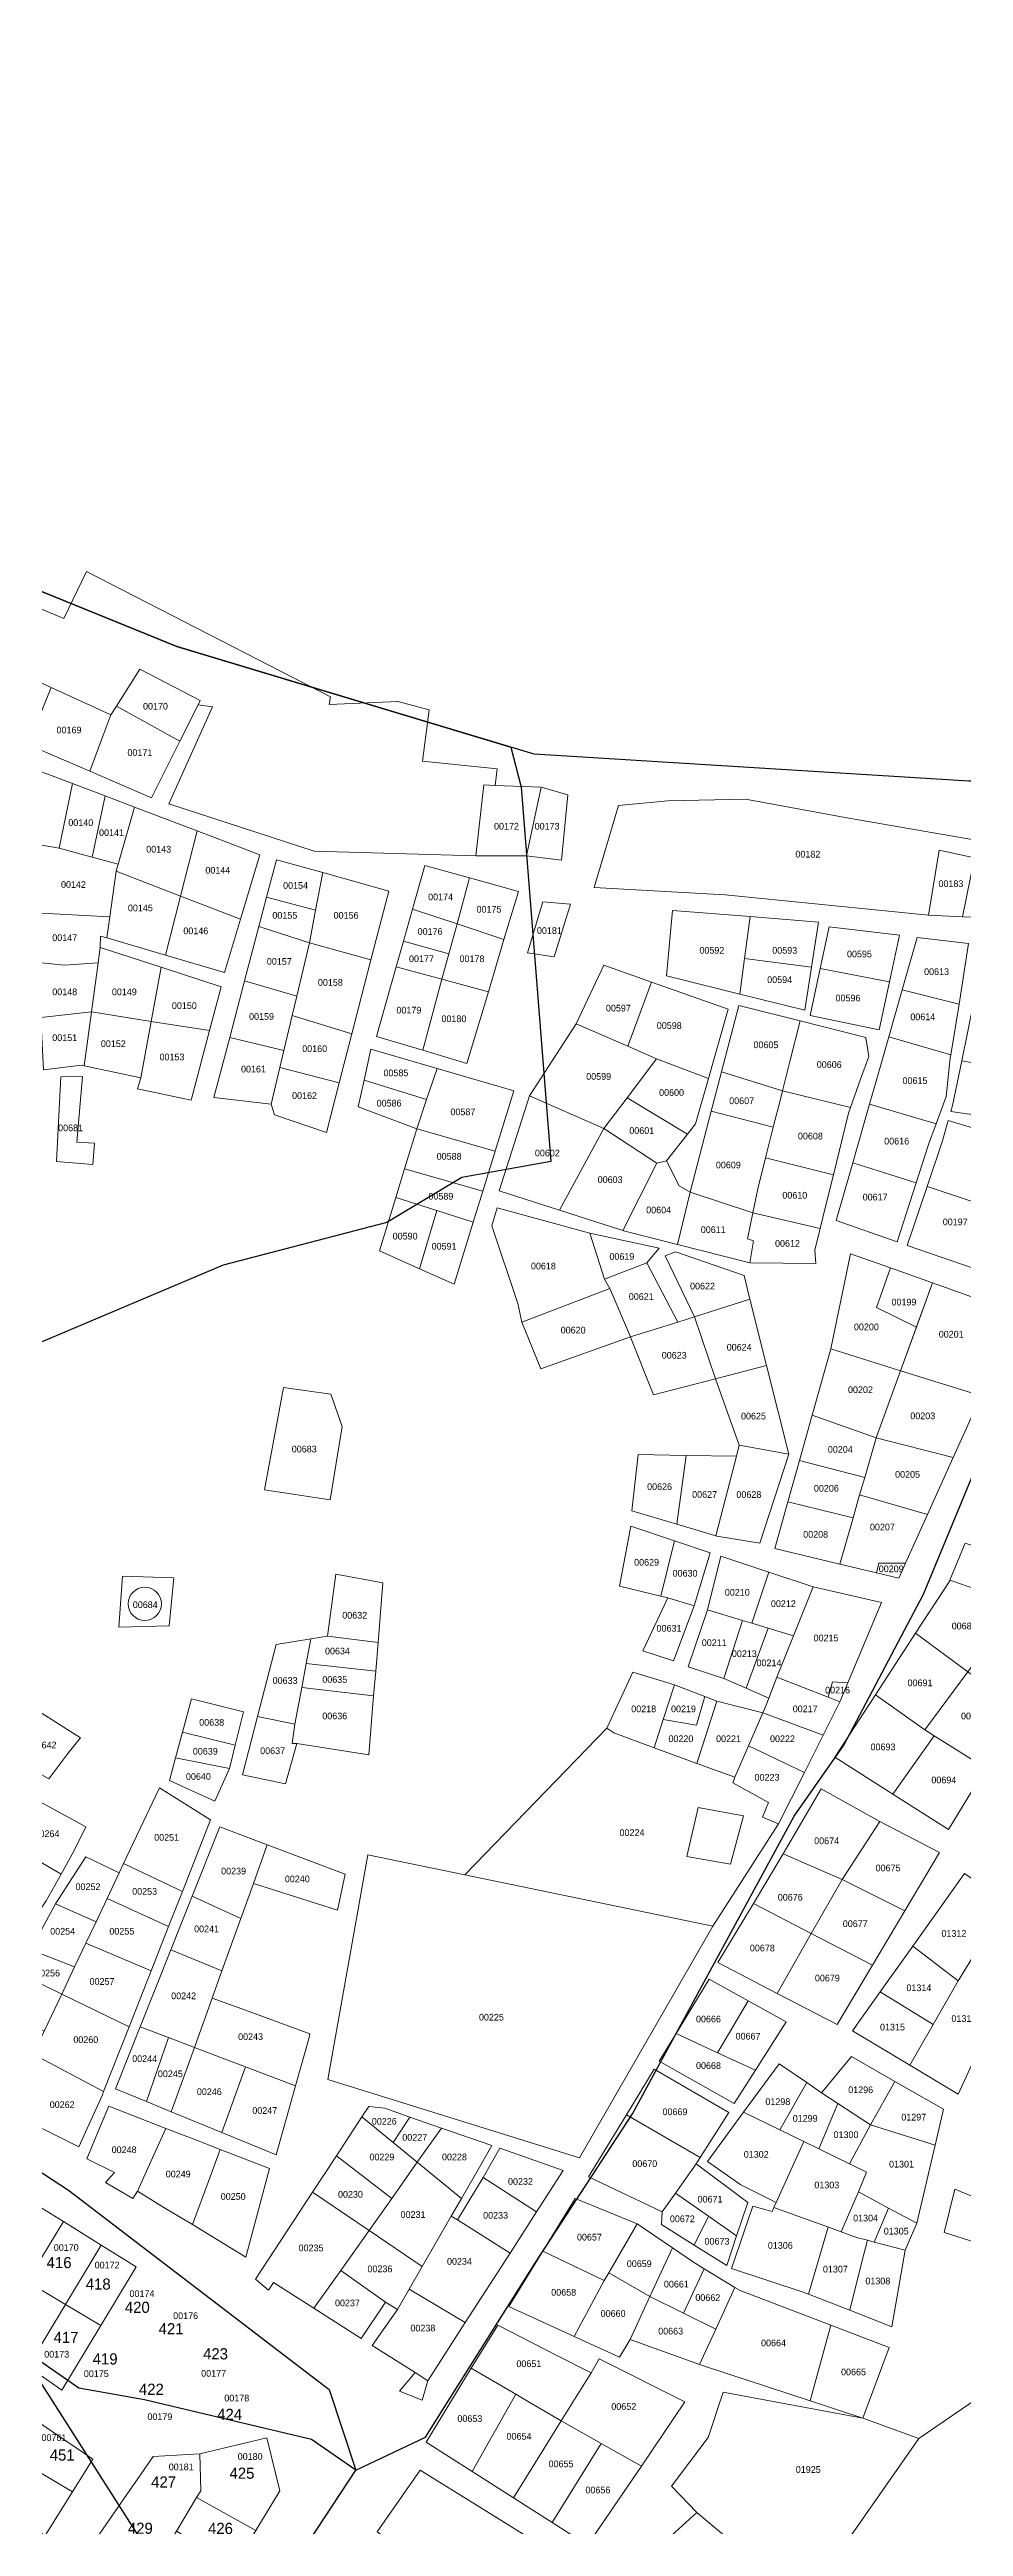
# Model space of a CAD drawing. Header units: metres. Extents: x 245225 to 248406, y 1633796 to 1637634.
# Drawn here: x 246124 to 246329, y 1635652 to 1636206 of the extents above; entities that cross this region are included whole.
import ezdxf
from ezdxf.enums import TextEntityAlignment as Align

# ---------------------------------------------------------------- set-up
doc = ezdxf.new("R2010")
doc.units = ezdxf.units.M
doc.header["$MEASUREMENT"] = 0
doc.layers.add('dernier_num_parc', color=1, linetype='Continuous', lineweight=13)
for name, color, linetype in [('historique_numero_parcelle', 7, 'Continuous'), ('limites_sections', 7, 'Continuous'), ('numero_lot', 7, 'Continuous')]:
    doc.layers.add(name, color=color, linetype=linetype)
doc.layers.add('LIMITES_PARCELLES', color=7, linetype='Continuous', lineweight=0, true_color=0xffffff)
doc.styles.add('Style-FANCY', font='FANCY.shx')
doc.styles.add('Style-WORKING', font='WORKING.shx')

msp = doc.modelspace()

# ---------------------------------------------------------------- linework, layer by layer
at = {"layer": 'dernier_num_parc'}
msp.add_circle((246145.276829, 1635858.375349, 0.00005), 3.721541, dxfattribs=at)
at = {"layer": 'limites_parcelles', "flags": 128}
for points in [[(246099.271, 1636090.54), (246127.185, 1636078.899), (246132.212, 1636089.482), (246186.849, 1636061.436), (246186.584, 1636059.716), (246201.93, 1636060.378), (246208.941, 1636058.526), (246207.486, 1636047.016), (246224.155, 1636045.296), (246223.748, 1636041.566), (246221.203, 1636041.672), (246219.404, 1636025.797), (246183.171, 1636026.855), (246150.627, 1636037.438), (246160.417, 1636059.134), (246157.215, 1636059.64), (246157.215, 1636059.64), (246157.703, 1636060.616), (246144.156, 1636067.601), (246138.929, 1636059.289), (246137.7, 1636057.335), (246124.281, 1636063.473), (246114.48, 1636067.957)], [(246329.362, 1635592.399), (246321.631, 1635600.945), (246317.297, 1635605.734), (246313.805, 1635605.417), (246302.534, 1635620.974), (246300.371, 1635623.558), (246308.747, 1635631.97), (246298.519, 1635642.779), (246318.585, 1635671.556), (246335.135, 1635682.906)]]:
    msp.add_lwpolyline(points, dxfattribs=at)
for points in [[(246124.281, 1636063.473), (246122.059, 1636057.993), (246119.128, 1636050.767), (246109.239, 1636055.039), (246112.023, 1636061.901), (246114.48, 1636067.957), (246124.281, 1636063.473)], [(246157.215, 1636059.64), (246153.149, 1636051.508), (246147.443, 1636054.63), (246138.929, 1636059.289), (246144.156, 1636067.601), (246157.703, 1636060.616), (246157.215, 1636059.64)], [(246137.7, 1636057.335), (246135.917, 1636052.598), (246132.976, 1636044.786), (246119.128, 1636050.767), (246122.059, 1636057.993), (246124.281, 1636063.473), (246137.7, 1636057.335)], [(246153.149, 1636051.508), (246146.802, 1636038.814), (246132.976, 1636044.786), (246135.917, 1636052.598), (246137.7, 1636057.335), (246138.929, 1636059.289), (246147.443, 1636054.63), (246153.149, 1636051.508)], [(246129.11, 1636041.987), (246126.074, 1636027.534), (246121.773, 1636028.302), (246111.257, 1636030.18), (246111.647, 1636031.543), (246116.058, 1636046.95), (246129.11, 1636041.987)], [(246223.748, 1636041.566), (246234.009, 1636041.143), (246230.728, 1636025.797), (246219.404, 1636025.797), (246221.203, 1636041.672), (246223.748, 1636041.566)], [(246328.383, 1636012.148), (246331.029, 1636025.377), (246323.092, 1636027.097), (246320.711, 1636012.545), (246275.246, 1636017.065), (246245.909, 1636018.692), (246251.355, 1636037.104), (246262.414, 1636038.1), (246279.744, 1636038.497), (246302.895, 1636034.263), (246344.699, 1636026.987), (246342.025, 1636011.661), (246328.383, 1636012.148)], [(246157.014, 1636031.376), (246153.269, 1636016.747), (246138.906, 1636022.375), (246139.349, 1636023.949), (246142.944, 1636036.726), (246157.014, 1636031.376)], [(246126.074, 1636027.534), (246133.478, 1636025.535), (246139.349, 1636023.949), (246138.906, 1636022.375), (246137.435, 1636012.133), (246120.661, 1636013.026), (246117.857, 1636013.493), (246121.773, 1636028.302), (246126.074, 1636027.534)], [(246153.269, 1636016.747), (246149.897, 1636003.571), (246136.76, 1636007.432), (246137.435, 1636012.133), (246138.906, 1636022.375), (246153.269, 1636016.747)], [(246195.908, 1636002.513), (246182.15, 1636006.323), (246183.528, 1636013.655), (246185.113, 1636022.092), (246199.883, 1636017.889), (246195.908, 1636002.513)], [(246137.435, 1636012.133), (246136.76, 1636007.432), (246135.372, 1636007.84), (246135.266, 1636005.3), (246134.805, 1636001.869), (246127.264, 1636001.34), (246117.919, 1636002.321), (246115.475, 1636009.851), (246120.661, 1636010.909), (246120.661, 1636013.026), (246137.435, 1636012.133)], [(246280.777, 1636012.199), (246279.552, 1636002.821), (246278.511, 1635994.853), (246262.105, 1635998.919), (246263.428, 1636013.603), (246280.777, 1636012.199)], [(246148.964, 1636000.859), (246146.719, 1635988.76), (246133.316, 1635990.894), (246134.805, 1636001.869), (246135.266, 1636005.3), (246148.964, 1636000.859)], [(246191.639, 1635985.934), (246178.296, 1635990.097), (246179.321, 1635994.413), (246182.15, 1636006.323), (246195.908, 1636002.513), (246191.639, 1635985.934)], [(246133.316, 1635990.894), (246122.037, 1635989.637), (246117.919, 1636002.321), (246127.264, 1636001.34), (246134.805, 1636001.869), (246133.316, 1635990.894)], [(246179.321, 1635994.413), (246178.296, 1635990.097), (246176.426, 1635982.225), (246164.293, 1635985.134), (246167.617, 1635997.8), (246179.321, 1635994.413)], [(246271.461, 1635975.98), (246259.856, 1635980.398), (246253.396, 1635983.201), (246258.756, 1635997.539), (246275.864, 1635991.511), (246271.461, 1635975.98)], [(246122.037, 1635989.637), (246133.316, 1635990.894), (246131.679, 1635978.831), (246131.138, 1635978.948), (246122.566, 1635977.889), (246122.037, 1635989.637)], [(246159.778, 1635986.682), (246155.692, 1635971.116), (246143.627, 1635973.656), (246144.368, 1635976.09), (246146.719, 1635988.76), (246159.778, 1635986.682)], [(246191.639, 1635985.934), (246188.821, 1635974.994), (246175.532, 1635978.463), (246176.426, 1635982.225), (246178.296, 1635990.097), (246191.639, 1635985.934)], [(246253.396, 1635983.201), (246259.856, 1635980.398), (246253.246, 1635971.633), (246248.082, 1635964.788), (246231.393, 1635972.118), (246241.865, 1635988.203), (246253.396, 1635983.201)], [(246291.986, 1635988.853), (246289.704, 1635979.778), (246288.052, 1635973.206), (246274.388, 1635977.443), (246278.245, 1635992.304), (246291.986, 1635988.853)], [(246305.531, 1635975.794), (246303.291, 1635969.468), (246288.052, 1635973.206), (246289.704, 1635979.778), (246291.986, 1635988.853), (246306.688, 1635985.161), (246307.349, 1635980.927), (246305.531, 1635975.794)], [(246339.645, 1635991.101), (246348.539, 1635989.706), (246345.939, 1635976.7), (246342.977, 1635977.24), (246328.19, 1635979.935), (246330.774, 1635992.493), (246339.645, 1635991.101)], [(246176.426, 1635982.225), (246175.532, 1635978.463), (246173.578, 1635970.234), (246160.772, 1635971.716), (246164.293, 1635985.134), (246176.426, 1635982.225)], [(246324.679, 1635971.931), (246322.427, 1635965.85), (246307.532, 1635970.228), (246309.15, 1635975.887), (246311.833, 1635985.266), (246325.721, 1635981.229), (246325.605, 1635980.53), (246324.679, 1635971.931)], [(246133.996, 1635961.485), (246133.678, 1635956.723), (246125.529, 1635957.358), (246126.482, 1635976.302), (246131.35, 1635976.408), (246130.08, 1635961.697), (246133.996, 1635961.485)], [(246188.821, 1635974.994), (246185.96, 1635963.884), (246174.318, 1635967.8), (246173.578, 1635970.234), (246175.532, 1635978.463), (246188.821, 1635974.994)], [(246223.717, 1635959.716), (246206.174, 1635964.731), (246208.378, 1635971.274), (246210.71, 1635978.198), (246227.87, 1635973.197), (246223.717, 1635959.716)], [(246271.461, 1635975.98), (246268.588, 1635965.846), (246266.759, 1635963.495), (246253.246, 1635971.633), (246259.856, 1635980.398), (246271.461, 1635975.98)], [(246288.052, 1635973.206), (246287.649, 1635971.604), (246285.999, 1635965.042), (246272.113, 1635968.673), (246274.388, 1635977.443), (246288.052, 1635973.206)], [(246342.977, 1635977.24), (246341.07, 1635966.435), (246325.738, 1635968.547), (246326.135, 1635969.947), (246328.19, 1635979.935), (246342.977, 1635977.24)], [(246266.759, 1635963.495), (246262.105, 1635957.512), (246259.896, 1635957.015), (246248.082, 1635964.788), (246253.246, 1635971.633), (246266.759, 1635963.495)], [(246302.851, 1635968.227), (246299.453, 1635954.397), (246284.273, 1635958.176), (246285.999, 1635965.042), (246287.649, 1635971.604), (246288.052, 1635973.206), (246303.291, 1635969.468), (246302.851, 1635968.227)], [(246285.999, 1635965.042), (246284.273, 1635958.176), (246282.544, 1635951.3), (246281.43, 1635945.931), (246267.397, 1635950.5), (246272.113, 1635968.673), (246285.999, 1635965.042)], [(246320.711, 1635961.216), (246317.95, 1635952.62), (246303.769, 1635957.073), (246306.184, 1635965.518), (246307.532, 1635970.228), (246322.427, 1635965.85), (246320.711, 1635961.216)], [(246338.303, 1635956.209), (246335.206, 1635946.887), (246320.424, 1635951.798), (246323.886, 1635962.009), (246325.175, 1635966.562), (246340.224, 1635961.99), (246338.303, 1635956.209)], [(246220.963, 1635950.776), (246218.813, 1635943.798), (246210.662, 1635946.406), (246201.465, 1635949.349), (246203.418, 1635955.728), (246220.963, 1635950.776)], [(246267.397, 1635950.5), (246264.51, 1635938.838), (246252.448, 1635941.901), (246252.318, 1635941.943), (246259.896, 1635957.015), (246262.105, 1635957.512), (246264.883, 1635951.955), (246267.397, 1635950.5)], [(246297.711, 1635947.307), (246296.497, 1635942.363), (246281.43, 1635945.931), (246282.544, 1635951.3), (246284.273, 1635958.176), (246299.453, 1635954.397), (246297.711, 1635947.307)], [(246281.43, 1635945.931), (246280.216, 1635940.082), (246281.552, 1635939.652), (246280.759, 1635934.711), (246264.51, 1635938.838), (246267.397, 1635950.5), (246281.43, 1635945.931)], [(246248.215, 1635931.053), (246249.405, 1635928.936), (246229.694, 1635921.396), (246228.768, 1635925.629), (246222.963, 1635942.954), (246224.197, 1635947.019), (246244.907, 1635941.372), (246248.215, 1635931.053)], [(246295.311, 1635937.535), (246295.547, 1635934.556), (246280.759, 1635934.711), (246281.552, 1635939.652), (246280.216, 1635940.082), (246281.43, 1635945.931), (246296.497, 1635942.363), (246295.311, 1635937.535)], [(246264.645, 1635921.45), (246254.03, 1635918.102), (246249.405, 1635928.936), (246248.215, 1635931.053), (246257.689, 1635934.685), (246264.645, 1635921.45)], [(246268.368, 1635922.625), (246261.755, 1635936.244), (246264.09, 1635937.139), (246279.435, 1635931.847), (246280.763, 1635926.535), (246268.368, 1635922.625)], [(246312.229, 1635933.548), (246309.091, 1635924.682), (246318.05, 1635920.329), (246314.494, 1635910.563), (246298.882, 1635915.443), (246303.248, 1635936.742), (246312.229, 1635933.548)], [(246273.026, 1635908.754), (246259.195, 1635905.124), (246254.035, 1635918.089), (246254.03, 1635918.102), (246264.645, 1635921.45), (246268.368, 1635922.625), (246273.026, 1635908.754)], [(246189.458, 1635898.085), (246186.812, 1635881.68), (246172.101, 1635883.903), (246176.335, 1635906.763), (246186.918, 1635905.281), (246189.458, 1635898.085)], [(246273.097, 1635873.582), (246277.787, 1635891.421), (246278.316, 1635893.855), (246289.49, 1635891.895), (246283.007, 1635871.919), (246273.35, 1635873.506), (246273.097, 1635873.582)], [(246326.262, 1635891.096), (246320.527, 1635878.375), (246305.325, 1635882.74), (246306.452, 1635886.643), (246309.008, 1635895.496), (246326.262, 1635891.096)], [(246306.452, 1635886.643), (246305.325, 1635882.74), (246303.847, 1635877.621), (246289.268, 1635881.236), (246291.859, 1635890.456), (246306.452, 1635886.643)], [(246315.613, 1635867.479), (246309.606, 1635867.467), (246309.084, 1635865.307), (246300.857, 1635867.266), (246303.847, 1635877.621), (246305.325, 1635882.74), (246320.527, 1635878.375), (246315.613, 1635867.479)], [(246268.281, 1635857.93), (246262.343, 1635859.721), (246260.78, 1635860.101), (246263.904, 1635872.47), (246271.879, 1635869.802), (246268.281, 1635857.93)], [(246343.97, 1635867.14), (246342.027, 1635861.898), (246340.851, 1635858.724), (246340.635, 1635858.426), (246325.544, 1635863.647), (246328.965, 1635871.949), (246343.97, 1635867.14)], [(246284.977, 1635865.46), (246281.218, 1635854.026), (246279.112, 1635854.662), (246271.29, 1635857.022), (246274.25, 1635869.008), (246284.977, 1635865.46)], [(246294.887, 1635862.182), (246290.504, 1635851.224), (246284.852, 1635852.929), (246281.218, 1635854.026), (246284.977, 1635865.46), (246294.887, 1635862.182)], [(246302.702, 1635840.721), (246299.22, 1635840.919), (246298.31, 1635837.476), (246286.791, 1635841.941), (246290.504, 1635851.224), (246294.887, 1635862.182), (246310.227, 1635858.699), (246302.702, 1635840.721)], [(246340.635, 1635858.426), (246337.426, 1635853.997), (246333.907, 1635849.139), (246329.579, 1635843.166), (246317.859, 1635851.82), (246325.507, 1635863.556), (246325.544, 1635863.647), (246340.635, 1635858.426)], [(246284.852, 1635852.929), (246279.886, 1635839.482), (246274.946, 1635841.629), (246279.112, 1635854.662), (246281.218, 1635854.026), (246284.852, 1635852.929)], [(246181.403, 1635844.977), (246180.406, 1635839.619), (246178.88, 1635831.417), (246170.499, 1635833.164), (246174.66, 1635849.297), (246182.439, 1635850.549), (246181.403, 1635844.977)], [(246196.977, 1635843.317), (246181.403, 1635844.977), (246182.439, 1635850.549), (246186.17, 1635851.149), (246197.502, 1635849.686), (246196.977, 1635843.317)], [(246279.886, 1635839.482), (246284.852, 1635852.929), (246290.504, 1635851.224), (246286.791, 1635841.941), (246285.006, 1635837.257), (246279.886, 1635839.482)], [(246263.886, 1635840.229), (246261.361, 1635832.485), (246259.298, 1635826.158), (246250.267, 1635829.46), (246248.691, 1635830.511), (246254.571, 1635843.092), (246263.886, 1635840.229)], [(246341.57, 1635834.649), (246333.566, 1635821.548), (246322.018, 1635828.813), (246319.896, 1635830.149), (246329.579, 1635843.166), (246341.57, 1635834.649)], [(246196.52, 1635837.777), (246195.43, 1635824.558), (246179.29, 1635827.072), (246178.245, 1635827.131), (246178.88, 1635831.417), (246180.406, 1635839.619), (246196.52, 1635837.777)], [(246261.361, 1635832.485), (246268.766, 1635831.209), (246270.638, 1635837.597), (246273.322, 1635836.55), (246268.88, 1635822.653), (246259.298, 1635826.158), (246261.361, 1635832.485)], [(246298.31, 1635837.476), (246300.92, 1635836.464), (246297.159, 1635828.987), (246283.679, 1635834.003), (246284.343, 1635835.518), (246285.006, 1635837.257), (246286.791, 1635841.941), (246298.31, 1635837.476)], [(246319.896, 1635830.149), (246322.018, 1635828.813), (246312.736, 1635815.759), (246299.746, 1635824.025), (246308.877, 1635838.036), (246319.896, 1635830.149)], [(246128.041, 1635824.882), (246123.774, 1635819.171), (246114.352, 1635824.543), (246118.576, 1635830.245), (246121.452, 1635834.363), (246130.907, 1635828.386), (246128.041, 1635824.882)], [(246178.88, 1635831.417), (246178.245, 1635827.131), (246179.29, 1635827.072), (246176.777, 1635818.076), (246167.12, 1635820.06), (246170.499, 1635833.164), (246178.88, 1635831.417)], [(246283.679, 1635834.003), (246280.421, 1635826.572), (246277.345, 1635819.558), (246268.88, 1635822.653), (246273.322, 1635836.55), (246283.679, 1635834.003)], [(246259.298, 1635826.158), (246268.88, 1635822.653), (246277.345, 1635819.558), (246276.948, 1635818.288), (246284.886, 1635813.922), (246283.537, 1635810.588), (246287.188, 1635809.159), (246272.424, 1635786.22), (246216.935, 1635797.681), (246248.691, 1635830.511), (246250.267, 1635829.46), (246259.298, 1635826.158)], [(246292.946, 1635820.61), (246287.188, 1635809.159), (246283.537, 1635810.588), (246284.886, 1635813.922), (246276.948, 1635818.288), (246277.345, 1635819.558), (246280.421, 1635826.572), (246292.946, 1635820.61)], [(246129.416, 1635802.975), (246126.548, 1635797.851), (246115.552, 1635804.245), (246120.759, 1635814.659), (246132.062, 1635808.478), (246129.416, 1635802.975)], [(246126.548, 1635797.851), (246123.206, 1635791.881), (246120.675, 1635788.178), (246110.155, 1635794.825), (246113.033, 1635799.848), (246115.552, 1635804.245), (246126.548, 1635797.851)], [(246172.711, 1635804.411), (246169.59, 1635795.734), (246166.772, 1635787.901), (246155.906, 1635792.92), (246162.093, 1635808.419), (246172.711, 1635804.411)], [(246125.323, 1635791.219), (246132.061, 1635801.714), (246139.551, 1635798.144), (246136.819, 1635792.383), (246134.356, 1635787.19), (246125.323, 1635791.219)], [(246153.684, 1635793.998), (246150.583, 1635786.12), (246136.819, 1635792.383), (246139.551, 1635798.144), (246140.541, 1635800.23), (246153.684, 1635793.998)], [(246216.935, 1635797.681), (246272.424, 1635786.22), (246242.579, 1635734.362), (246186.276, 1635751.93), (246195.245, 1635802.161), (246216.935, 1635797.681)], [(246337.657, 1635791.886), (246331.537, 1635780.793), (246327.41, 1635773.967), (246317.209, 1635781.714), (246328.827, 1635797.979), (246337.657, 1635791.886)], [(246132.078, 1635782.388), (246129.579, 1635777.119), (246119.796, 1635780.931), (246122.71, 1635786.356), (246125.323, 1635791.219), (246134.356, 1635787.19), (246132.078, 1635782.388)], [(246150.583, 1635786.12), (246146.68, 1635776.202), (246132.078, 1635782.388), (246134.356, 1635787.19), (246136.819, 1635792.383), (246150.583, 1635786.12)], [(246146.68, 1635776.202), (246141.758, 1635763.696), (246126.692, 1635771.032), (246129.579, 1635777.119), (246132.078, 1635782.388), (246146.68, 1635776.202)], [(246162.558, 1635776.185), (246160.378, 1635770.124), (246156.4, 1635759.065), (246150.616, 1635761.264), (246144.237, 1635763.69), (246151.1, 1635780.882), (246162.558, 1635776.185)], [(246341.076, 1635773.513), (246333.127, 1635761.07), (246327.372, 1635748.634), (246316.534, 1635755.113), (246321.789, 1635764.224), (246327.41, 1635773.967), (246331.537, 1635780.793), (246341.076, 1635773.513)], [(246141.758, 1635763.696), (246136.063, 1635749.223), (246120.317, 1635757.593), (246122.74, 1635762.701), (246126.692, 1635771.032), (246141.758, 1635763.696)], [(246182.069, 1635761.323), (246179.013, 1635750.465), (246167.808, 1635754.726), (246164.247, 1635756.081), (246156.4, 1635759.065), (246160.378, 1635770.124), (246167.803, 1635767.395), (246182.24, 1635762.089), (246182.069, 1635761.323)], [(246277.263, 1635746.506), (246260.425, 1635755.966), (246264.213, 1635762.155), (246273.531, 1635757.88), (246282.015, 1635753.989), (246277.263, 1635746.506)], [(246136.063, 1635749.223), (246135.774, 1635748.489), (246130.482, 1635736.847), (246114.297, 1635744.9), (246120.317, 1635757.593), (246136.063, 1635749.223)], [(246164.247, 1635756.081), (246167.808, 1635754.726), (246162.546, 1635739.993), (246151.219, 1635744.664), (246156.4, 1635759.065), (246164.247, 1635756.081)], [(246313.237, 1635751.473), (246307.737, 1635741.75), (246300.434, 1635746.551), (246296.819, 1635748.927), (246303.486, 1635757.023), (246313.237, 1635751.473)], [(246300.434, 1635746.551), (246296.17, 1635736.38), (246292.841, 1635737.999), (246287.484, 1635740.604), (246293.509, 1635751.189), (246296.819, 1635748.927), (246300.434, 1635746.551)], [(246143.661, 1635726.863), (246142.602, 1635725.275), (246136.464, 1635728.874), (246138.506, 1635731.087), (246132.337, 1635734.165), (246135.17, 1635741.003), (246137.205, 1635745.913), (246149.986, 1635740.951), (246147.385, 1635735.158), (246143.661, 1635726.863)], [(246200.885, 1635737.807), (246206.283, 1635733.382), (246200.562, 1635725.289), (246188.181, 1635734.82), (246193.906, 1635743.527), (246200.885, 1635737.807)], [(246204.645, 1635743.486), (246200.885, 1635737.807), (246193.906, 1635743.527), (246195.43, 1635745.844), (246199.002, 1635745.448), (246204.645, 1635743.486)], [(246269.602, 1635734.441), (246268.72, 1635733.052), (246264.071, 1635726.466), (246261.1, 1635722.257), (246244.596, 1635730.103), (246253.113, 1635744.019), (246269.602, 1635734.441)], [(246287.484, 1635740.604), (246292.841, 1635737.999), (246286.6, 1635724.35), (246278.721, 1635728.289), (246271.26, 1635733.528), (246279.338, 1635744.565), (246287.484, 1635740.604)], [(246159.599, 1635729.313), (246155.953, 1635719.401), (246149.575, 1635723.273), (246143.661, 1635726.863), (246147.385, 1635735.158), (246149.986, 1635740.951), (246156.073, 1635738.587), (246162.143, 1635736.231), (246159.599, 1635729.313)], [(246216.19, 1635725.262), (246206.283, 1635733.382), (246211.693, 1635741.035), (246222.959, 1635737.118), (246219.335, 1635730.677), (246216.19, 1635725.262)], [(246298.35, 1635718.824), (246286.135, 1635723.241), (246286.6, 1635724.35), (246292.841, 1635737.999), (246296.17, 1635736.38), (246303.018, 1635733.049), (246306.891, 1635731.166), (246305.047, 1635726.768), (246301.872, 1635719.36), (246301.209, 1635717.79), (246298.565, 1635718.764), (246298.35, 1635718.824)], [(246322.215, 1635737.19), (246318.091, 1635719.717), (246311.81, 1635723.112), (246305.047, 1635726.768), (246306.891, 1635731.166), (246303.018, 1635733.049), (246307.737, 1635741.75), (246322.215, 1635737.19)], [(246155.953, 1635719.401), (246159.599, 1635729.313), (246162.143, 1635736.231), (246173.188, 1635731.943), (246167.897, 1635712.152), (246155.953, 1635719.401)], [(246216.19, 1635725.262), (246213.897, 1635721.314), (246207.35, 1635710.04), (246195.477, 1635718.095), (246200.562, 1635725.289), (246206.283, 1635733.382), (246216.19, 1635725.262)], [(246277.779, 1635716.882), (246271.491, 1635721.278), (246264.071, 1635726.466), (246268.72, 1635733.052), (246280.281, 1635724.381), (246277.779, 1635716.882)], [(246195.477, 1635718.095), (246189.151, 1635709.148), (246183.162, 1635700.678), (246174.131, 1635706.421), (246172.94, 1635704.702), (246170.03, 1635707.215), (246182.827, 1635726.678), (246195.477, 1635718.095)], [(246311.81, 1635723.112), (246308.549, 1635715.511), (246307.058, 1635715.9), (246304.597, 1635716.542), (246301.209, 1635717.79), (246301.872, 1635719.36), (246305.047, 1635726.768), (246311.81, 1635723.112)], [(246215.274, 1635720.449), (246227.051, 1635713.052), (246217.03, 1635697.473), (246204.452, 1635704.959), (246207.35, 1635710.04), (246213.897, 1635721.314), (246215.274, 1635720.449)], [(246255.544, 1635719.558), (246249.161, 1635708.653), (246248.153, 1635706.931), (246234.419, 1635713.475), (246241.642, 1635725.276), (246255.544, 1635719.558)], [(246271.491, 1635721.278), (246268.29, 1635714.797), (246260.941, 1635719.399), (246261.1, 1635722.257), (246264.071, 1635726.466), (246271.491, 1635721.278)], [(246281.42, 1635723.527), (246285.751, 1635722.324), (246286.135, 1635723.241), (246298.35, 1635718.824), (246298.282, 1635718.843), (246297.151, 1635715.034), (246293.838, 1635703.868), (246292.691, 1635704.318), (246276.657, 1635709.557), (246281.42, 1635723.527)], [(246207.35, 1635710.04), (246204.452, 1635704.959), (246201.873, 1635700.435), (246199.174, 1635702.023), (246189.151, 1635709.148), (246195.477, 1635718.095), (246207.35, 1635710.04)], [(246301.209, 1635717.79), (246304.597, 1635716.542), (246307.058, 1635715.9), (246305.844, 1635711.108), (246303.091, 1635700.241), (246293.838, 1635703.868), (246297.151, 1635715.034), (246298.282, 1635718.843), (246298.565, 1635718.764), (246301.209, 1635717.79)], [(246308.549, 1635715.511), (246315.551, 1635713.684), (246312.535, 1635696.539), (246303.091, 1635700.241), (246305.844, 1635711.108), (246307.058, 1635715.9), (246308.549, 1635715.511)], [(246270.55, 1635709.539), (246265.889, 1635699.555), (246258.369, 1635703.286), (246263.395, 1635714.223), (246267.926, 1635711.144), (246270.55, 1635709.539)], [(246217.03, 1635697.473), (246208.659, 1635684.461), (246205.806, 1635686.276), (246196.218, 1635692.374), (246201.873, 1635700.435), (246204.452, 1635704.959), (246217.03, 1635697.473)], [(246258.369, 1635703.286), (246253.956, 1635693.682), (246251.575, 1635689.713), (246241.399, 1635694.373), (246248.153, 1635706.931), (246249.161, 1635708.653), (246258.369, 1635703.286)], [(246298.845, 1635696.909), (246294.225, 1635679.941), (246270.784, 1635687.649), (246269.5, 1635688.11), (246273.101, 1635695.977), (246277.392, 1635705.352), (246278.562, 1635704.636), (246298.845, 1635696.909)], [(246265.889, 1635699.555), (246273.101, 1635695.977), (246269.5, 1635688.11), (246253.956, 1635693.682), (246258.369, 1635703.286), (246265.889, 1635699.555)], [(246245.225, 1635686.22), (246238.469, 1635675.471), (246231.344, 1635679.657), (246228.337, 1635681.424), (246218.382, 1635687.271), (246224.286, 1635696.918), (246237.552, 1635690.141), (246245.225, 1635686.22)], [(246256.448, 1635665.363), (246247.447, 1635670.424), (246238.469, 1635675.471), (246245.225, 1635686.22), (246246.971, 1635689.395), (246266.18, 1635679.712), (246256.448, 1635665.363)], [(246238.469, 1635675.471), (246227.792, 1635658.265), (246218.583, 1635664.144), (246228.337, 1635681.424), (246231.344, 1635679.657), (246238.469, 1635675.471)], [(246306.026, 1635676.06), (246318.585, 1635671.556), (246298.519, 1635642.779), (246292.049, 1635633.501), (246286.037, 1635640.684), (246277.168, 1635648.057), (246268.879, 1635654.947), (246263.234, 1635660.866), (246271.383, 1635671.767), (246274.77, 1635681.927), (246306.026, 1635676.06)], [(246170.148, 1635650.963), (246156.871, 1635658.298), (246157.796, 1635659.839), (246157.637, 1635668.094), (246172.602, 1635671.675), (246175.502, 1635659.819), (246170.148, 1635650.963)], [(246156.871, 1635658.298), (246152.381, 1635650.815), (246146.366, 1635640.789), (246141.317, 1635632.726), (246128.617, 1635640.769), (246147.184, 1635667.506), (246157.637, 1635668.094), (246157.796, 1635659.839), (246156.871, 1635658.298)], [(246233.477, 1635647.962), (246222.946, 1635632.733), (246210.064, 1635641.728), (246197.308, 1635650.633), (246206.966, 1635664.472), (246219.67, 1635656.56), (246233.477, 1635647.962)]]:
    msp.add_lwpolyline(points, close=True, dxfattribs=at)
at = {"layer": 'limites_parcelles'}
for points in [[(246136.415, 1636039.209), (246133.478, 1636025.535), (246126.074, 1636027.534), (246129.11, 1636041.987)], [(246133.478, 1636025.535), (246136.415, 1636039.209), (246142.944, 1636036.726), (246139.349, 1636023.949)], [(246230.728, 1636025.797), (246234.009, 1636041.143), (246239.986, 1636039.479), (246238.557, 1636024.874)], [(246166.689, 1636011.606), (246153.269, 1636016.747), (246157.014, 1636031.376), (246171.038, 1636026.044)], [(246328.383, 1636012.148), (246320.711, 1636012.545), (246323.092, 1636027.097), (246331.029, 1636025.377)], [(246183.528, 1636013.655), (246172.539, 1636016.556), (246174.742, 1636024.95), (246185.113, 1636022.092)], [(246217.984, 1636020.899), (246215.183, 1636010.58), (246205.217, 1636013.898), (246207.973, 1636023.68)], [(246225.7, 1636007.078), (246215.183, 1636010.58), (246217.984, 1636020.899), (246228.929, 1636017.859)], [(246166.689, 1636011.606), (246163.1, 1635999.691), (246149.897, 1636003.571), (246153.269, 1636016.747)], [(246183.528, 1636013.655), (246182.15, 1636006.323), (246170.824, 1636010.022), (246172.539, 1636016.556)], [(246234.375, 1636015.489), (246240.579, 1636014.973), (246236.968, 1636003.225), (246230.975, 1636004.059)], [(246182.15, 1636006.323), (246179.321, 1635994.413), (246167.617, 1635997.8), (246170.824, 1636010.022)], [(246213.371, 1636003.903), (246203.191, 1636006.707), (246205.217, 1636013.898), (246215.183, 1636010.58)], [(246225.7, 1636007.078), (246222.198, 1635995.382), (246211.818, 1635998.179), (246215.183, 1636010.58)], [(246294.548, 1636000.875), (246279.552, 1636002.821), (246280.777, 1636012.199), (246296.104, 1636010.957)], [(246312.002, 1635997.571), (246296.506, 1636000.621), (246298.486, 1636009.899), (246314.228, 1636008.047)], [(246213.371, 1636003.903), (246211.818, 1635998.179), (246201.567, 1636000.942), (246203.191, 1636006.707)], [(246327.59, 1635992.569), (246314.847, 1635995.804), (246318.197, 1636007.518), (246329.706, 1636006.195)], [(246159.778, 1635986.682), (246146.719, 1635988.76), (246148.964, 1636000.859), (246162.359, 1635996.516)], [(246211.818, 1635998.179), (246207.504, 1635982.287), (246197.178, 1635985.368), (246201.567, 1636000.942)], [(246258.756, 1635997.539), (246253.396, 1635983.201), (246241.865, 1635988.203), (246248.082, 1636001.3)], [(246294.548, 1636000.875), (246293.062, 1635991.246), (246278.511, 1635994.853), (246279.552, 1636002.821)], [(246312.002, 1635997.571), (246309.73, 1635986.88), (246294.252, 1635990.055), (246296.506, 1636000.621)], [(246222.198, 1635995.382), (246217.393, 1635979.336), (246207.504, 1635982.287), (246211.818, 1635998.179)], [(246327.59, 1635992.569), (246325.721, 1635981.229), (246311.833, 1635985.266), (246314.847, 1635995.804)], [(246146.719, 1635988.76), (246144.368, 1635976.09), (246131.679, 1635978.831), (246133.316, 1635990.894)], [(246208.378, 1635971.274), (246194.372, 1635975.568), (246195.908, 1635982.511), (246210.71, 1635978.198)], [(246208.378, 1635971.274), (246206.174, 1635964.731), (246193.051, 1635969.599), (246194.372, 1635975.568)], [(246248.082, 1635964.788), (246238.111, 1635946.481), (246224.608, 1635950.795), (246231.393, 1635972.118)], [(246223.717, 1635959.716), (246220.963, 1635950.776), (246203.418, 1635955.728), (246206.174, 1635964.731)], [(246259.896, 1635957.015), (246252.318, 1635941.943), (246238.111, 1635946.481), (246248.082, 1635964.788)], [(246317.95, 1635952.62), (246313.699, 1635939.388), (246300.073, 1635944.15), (246303.769, 1635957.073)], [(246210.662, 1635946.406), (246206.786, 1635933.394), (246197.813, 1635937.426), (246201.465, 1635949.349)], [(246335.206, 1635946.887), (246330.762, 1635933.511), (246315.948, 1635938.594), (246320.424, 1635951.798)], [(246218.813, 1635943.798), (246214.535, 1635929.911), (246206.786, 1635933.394), (246210.662, 1635946.406)], [(246257.689, 1635934.685), (246248.215, 1635931.053), (246244.907, 1635941.372), (246260.434, 1635937.964)], [(246318.05, 1635920.329), (246309.091, 1635924.682), (246312.229, 1635933.548), (246321.644, 1635930.2)], [(246254.03, 1635918.102), (246233.923, 1635910.976), (246229.694, 1635921.396), (246249.405, 1635928.936)], [(246273.026, 1635908.754), (246268.368, 1635922.625), (246280.763, 1635926.535), (246284.458, 1635911.755)], [(246332.502, 1635904.935), (246314.494, 1635910.563), (246321.644, 1635930.2), (246340.819, 1635923.38)], [(246314.494, 1635910.563), (246309.008, 1635895.496), (246294.706, 1635900.585), (246298.882, 1635915.443)], [(246289.49, 1635891.895), (246278.316, 1635893.855), (246273.026, 1635908.754), (246284.458, 1635911.755)], [(246332.502, 1635904.935), (246326.262, 1635891.096), (246309.008, 1635895.496), (246314.494, 1635910.563)], [(246309.008, 1635895.496), (246306.452, 1635886.643), (246291.859, 1635890.456), (246294.706, 1635900.585)], [(246266.505, 1635891.596), (246264.361, 1635876.19), (246254.3, 1635879.195), (246255.755, 1635891.762)], [(246277.787, 1635891.421), (246273.097, 1635873.582), (246264.361, 1635876.19), (246266.505, 1635891.596)], [(246303.847, 1635877.621), (246300.857, 1635867.266), (246286.315, 1635870.728), (246289.268, 1635881.236)], [(246263.904, 1635872.47), (246260.78, 1635860.101), (246251.548, 1635862.341), (246254.088, 1635875.755)], [(246309.084, 1635865.307), (246309.606, 1635867.467), (246315.613, 1635867.479), (246314.096, 1635864.113)], [(246140.274, 1635864.56), (246151.783, 1635864.163), (246150.725, 1635853.447), (246139.48, 1635853.182)], [(246197.502, 1635849.686), (246186.17, 1635851.149), (246188.022, 1635865.039), (246198.605, 1635863.055)], [(246268.281, 1635857.93), (246263.66, 1635845.575), (246256.797, 1635847.854), (246262.343, 1635859.721)], [(246274.946, 1635841.629), (246266.941, 1635844.305), (246271.29, 1635857.022), (246279.112, 1635854.662)], [(246329.579, 1635843.166), (246319.896, 1635830.149), (246308.877, 1635838.036), (246317.859, 1635851.82)], [(246196.977, 1635843.317), (246196.52, 1635837.777), (246180.406, 1635839.619), (246181.403, 1635844.977)], [(246270.638, 1635837.597), (246268.766, 1635831.209), (246261.361, 1635832.485), (246263.886, 1635840.229)], [(246302.702, 1635840.721), (246300.92, 1635836.464), (246298.31, 1635837.476), (246299.22, 1635840.919)], [(246165.508, 1635826.71), (246153.713, 1635829.609), (246155.743, 1635837.126), (246167.384, 1635834.215)], [(246297.159, 1635828.987), (246292.946, 1635820.61), (246280.421, 1635826.572), (246283.679, 1635834.003)], [(246165.508, 1635826.71), (246164.209, 1635821.515), (246152.171, 1635823.897), (246153.713, 1635829.609)], [(246333.566, 1635821.548), (246325.189, 1635807.835), (246312.736, 1635815.759), (246322.018, 1635828.813)], [(246164.209, 1635821.515), (246160.942, 1635814.226), (246150.782, 1635818.829), (246152.171, 1635823.897)], [(246153.684, 1635793.998), (246140.541, 1635800.23), (246148.593, 1635817.206), (246159.983, 1635810.005)], [(246309.87, 1635809.661), (246301.375, 1635796.642), (246288.219, 1635802.392), (246296.69, 1635816.963)], [(246269.142, 1635812.786), (246279.302, 1635810.881), (246276.444, 1635800.086), (246266.601, 1635801.832)], [(246169.59, 1635795.734), (246172.711, 1635804.411), (246190.138, 1635797.835), (246188.424, 1635789.792)], [(246315.455, 1635789.67), (246301.375, 1635796.642), (246309.87, 1635809.661), (246323.205, 1635802.676)], [(246301.375, 1635796.642), (246294.502, 1635784.589), (246281.556, 1635791.31), (246288.219, 1635802.392)], [(246315.455, 1635789.67), (246308.193, 1635777.482), (246294.502, 1635784.589), (246301.375, 1635796.642)], [(246166.772, 1635787.901), (246162.558, 1635776.185), (246151.1, 1635780.882), (246155.906, 1635792.92)], [(246294.502, 1635784.589), (246286.848, 1635771.167), (246273.596, 1635778.069), (246281.556, 1635791.31)], [(246308.193, 1635777.482), (246300.266, 1635764.179), (246286.848, 1635771.167), (246294.502, 1635784.589)], [(246129.579, 1635777.119), (246126.692, 1635771.032), (246117.011, 1635775.747), (246119.796, 1635780.931)], [(246321.789, 1635764.224), (246309.915, 1635771.503), (246317.209, 1635781.714), (246327.41, 1635773.967)], [(246122.74, 1635762.701), (246112.931, 1635768.152), (246117.011, 1635775.747), (246126.692, 1635771.032)], [(246280.397, 1635769.5), (246273.531, 1635757.88), (246264.213, 1635762.155), (246271.666, 1635774.334)], [(246321.789, 1635764.224), (246316.534, 1635755.113), (246303.692, 1635762.79), (246309.915, 1635771.503)], [(246282.015, 1635753.989), (246273.531, 1635757.88), (246280.397, 1635769.5), (246288.881, 1635764.802)], [(246150.616, 1635761.264), (246145.686, 1635746.945), (246138.703, 1635749.825), (246144.237, 1635763.69)], [(246145.686, 1635746.945), (246150.616, 1635761.264), (246156.4, 1635759.065), (246151.219, 1635744.664)], [(246179.013, 1635750.465), (246174.66, 1635734.997), (246162.546, 1635739.993), (246167.808, 1635754.726)], [(246293.509, 1635751.189), (246287.484, 1635740.604), (246279.338, 1635744.565), (246287.294, 1635755.436)], [(246276.009, 1635744.531), (246269.602, 1635734.441), (246253.113, 1635744.019), (246259.357, 1635754.221)], [(246307.737, 1635741.75), (246313.237, 1635751.473), (246324.124, 1635745.276), (246322.215, 1635737.19)], [(246200.885, 1635737.807), (246204.645, 1635743.486), (246211.693, 1635741.035), (246206.283, 1635733.382)], [(246296.17, 1635736.38), (246300.434, 1635746.551), (246307.737, 1635741.75), (246303.018, 1635733.049)], [(246200.562, 1635725.289), (246195.477, 1635718.095), (246182.827, 1635726.678), (246188.181, 1635734.82)], [(246232.969, 1635722.252), (246221.002, 1635729.963), (246224.754, 1635736.494), (246238.954, 1635731.557)], [(246232.969, 1635722.252), (246227.051, 1635713.052), (246215.274, 1635720.449), (246221.002, 1635729.963)], [(246342.38, 1635720.828), (246339.364, 1635712.891), (246324.282, 1635717.653), (246326.664, 1635727.337)], [(246127.049, 1635720.078), (246118.925, 1635706.712), (246110.897, 1635711.523), (246119.351, 1635724.846)], [(246277.779, 1635716.882), (246275.564, 1635710.242), (246268.29, 1635714.797), (246271.491, 1635721.278)], [(246308.549, 1635715.511), (246311.81, 1635723.112), (246318.091, 1635719.717), (246315.551, 1635713.684)], [(246135.505, 1635714.839), (246127.534, 1635701.552), (246118.925, 1635706.712), (246127.049, 1635720.078)], [(246263.395, 1635714.223), (246258.369, 1635703.286), (246249.161, 1635708.653), (246255.544, 1635719.558)], [(246135.438, 1635696.815), (246127.534, 1635701.552), (246135.505, 1635714.839), (246143.349, 1635709.981)], [(246248.153, 1635706.931), (246241.399, 1635694.373), (246226.816, 1635701.052), (246234.419, 1635713.475)], [(246127.534, 1635701.552), (246119.175, 1635687.617), (246110.856, 1635693.436), (246118.925, 1635706.712)], [(246199.174, 1635702.023), (246193.735, 1635693.953), (246183.162, 1635700.678), (246189.151, 1635709.148)], [(246265.889, 1635699.555), (246270.55, 1635709.539), (246277.392, 1635705.352), (246273.101, 1635695.977)], [(246135.438, 1635696.815), (246126.734, 1635682.329), (246119.175, 1635687.617), (246127.534, 1635701.552)], [(246306.026, 1635676.06), (246294.225, 1635679.941), (246298.845, 1635696.909), (246311.9, 1635691.936)], [(246208.659, 1635684.461), (246207.374, 1635680.107), (246202.294, 1635682.118), (246205.806, 1635686.276)], [(246228.337, 1635681.424), (246218.583, 1635664.144), (246208.26, 1635670.733), (246218.382, 1635687.271)], [(246129.103, 1635659.61), (246115.785, 1635667.466), (246120.839, 1635675.617), (246133.671, 1635666.937)], [(246247.447, 1635670.424), (246236.521, 1635652.693), (246227.792, 1635658.265), (246238.469, 1635675.471)], [(246129.103, 1635659.61), (246122.982, 1635649.792), (246109.753, 1635657.623), (246115.785, 1635667.466)], [(246236.521, 1635652.693), (246247.447, 1635670.424), (246256.448, 1635665.363), (246244.431, 1635647.644)], [(246170.148, 1635650.963), (246165.253, 1635642.868), (246152.381, 1635650.815), (246156.871, 1635658.298)], [(246277.168, 1635648.057), (246264.236, 1635634.952), (246255.702, 1635643.04), (246268.879, 1635654.947)]]:
    msp.add_3dface(points, dxfattribs=at)
at = {"layer": 'limites_sections', "flags": 128}
for points in [[(246708.467, 1636259.799), (246673.764, 1636188.884), (246620.2, 1636120.986), (246595.877, 1636096.663), (246559.847, 1636060.633), (246487.423, 1636042.527), (246370.152, 1636042.527), (246329.749, 1636042.527), (246232.429, 1636048.562), (246152.461, 1636072.704), (246024.209, 1636124.758), (245938.206, 1636176.059), (245865.781, 1636225.096)], [(245865.781, 1636225.096), (245938.206, 1636176.059), (246024.209, 1636124.758), (246152.461, 1636072.704), (246227.227729, 1636050.132242), (246229.521, 1636041.1553), (246236.1971, 1635957.3869), (246216.2823, 1635953.797), (246199.4548, 1635943.7428), (246162.8363, 1635934.2178), (246122.0904, 1635916.9669), (246089.1762, 1635892.3077), (246052.6682, 1635875.3017), (246004.1668, 1635860.211), (245959.2966, 1635904.0332), (245941.2711, 1635934.7682), (245900.5969, 1635997.0369), (245847.1826, 1635938.8737), (245831.4695, 1635955.148), (245796.6762, 1635977.0341), (245759.934, 1635983.464), (245759.934, 1635983.464), (245730.862192, 1635986.490075), (245715.487, 1635996.523)], [(245715.487, 1635996.523), (245917.985, 1635864.385), (246128.206, 1635727.098), (246186.553, 1635682.48), (246186.553, 1635682.48), (246192.559, 1635664.461), (246182.5837, 1635671.2887), (246145.2107, 1635680.1521), (246130.5263, 1635682.7715), (246116.5484, 1635692.4804), (246162.4213, 1635620.4868), (246153.3619, 1635614.4665), (246145.6977, 1635609.3733), (246144.2542, 1635608.4141), (246137.491, 1635603.9197), (246124.8713, 1635601.1517), (246080.7562, 1635591.4755), (246056.2489, 1635586.1001), (245757.2987, 1635487.3796), (245709.8511, 1635473.3519)], [(246475.166, 1634954), (246278.712, 1634922.249), (246090.858, 1634842.213), (246079.613, 1634838.244), (246000.899, 1634791.942), (245962.083, 1634769.837), (246011.802, 1634851.075), (246003.757, 1634903.681), (245876.166, 1635183.709), (245912.36, 1635240.445), (245993.803, 1635359.213), (246015.039, 1635394.607), (246192.559, 1635664.461), (246208.147, 1635671.811), (246232.762, 1635710.906), (246254.482, 1635744.209), (246290.68, 1635810.814), (246301.781, 1635826.742), (246319.639, 1635860.527), (246346.185, 1635924.719)]]:
    msp.add_lwpolyline(points, dxfattribs=at)

# ---------------------------------------------------------------- texts
at = {"layer": 'historique_numero_parcelle', "style": 'Style-FANCY'}
for s, p in [('00170', (246147.671334, 1636059.290516)), ('00169', (246128.310326, 1636053.974668)), ('00171', (246144.182798, 1636048.920992)), ('00140', (246130.950114, 1636033.245352)), ('00141', (246137.824581, 1636030.986644)), ('00172', (246226.262331, 1636032.435355)), ('00173', (246235.350113, 1636032.435355)), ('00143', (246148.392793, 1636027.290576)), ('00182', (246293.731787, 1636026.177157)), ('00144', (246161.628708, 1636022.567822)), ('00142', (246129.30845, 1636019.385097)), ('00145', (246144.288633, 1636014.149)), ('00154', (246179.03314, 1636019.175405)), ('00174', (246211.500181, 1636016.610648)), ('00183', (246325.757059, 1636019.567869)), ('00146', (246156.703717, 1636009.015573)), ('00155', (246176.629275, 1636012.487282)), ('00156', (246190.348895, 1636012.487282)), ('00176', (246209.154946, 1636008.866505)), ('00175', (246222.346889, 1636013.853264)), ('00181', (246235.863133, 1636009.082843)), ('00147', (246127.358974, 1636007.475544)), ('00592', (246272.238731, 1636004.655485)), ('00593', (246288.552766, 1636004.655485)), ('00595', (246305.277217, 1636003.834137)), ('00157', (246175.398027, 1636002.161759)), ('00158', (246186.831044, 1635997.468339)), ('00177', (246207.220128, 1636002.76506)), ('00178', (246218.535883, 1636002.76506)), ('00594', (246287.424122, 1635998.084698)), ('00613', (246322.54034, 1635999.881398)), ('00148', (246127.358974, 1635995.360655)), ('00149', (246140.697493, 1635995.360655)), ('00150', (246154.138617, 1635992.280598)), ('00596', (246302.712118, 1635993.977956)), ('00159', (246171.411129, 1635989.841532)), ('00179', (246204.405847, 1635991.266181)), ('00180', (246214.490354, 1635989.330146)), ('00597', (246251.307516, 1635991.719247)), ('00598', (246262.696559, 1635987.817842)), ('00614', (246319.46222, 1635989.768545)), ('00151', (246127.358974, 1635985.093799)), ('00152', (246138.234997, 1635983.759108)), ('00160', (246183.31581, 1635982.630638)), ('00605', (246284.346002, 1635983.505763)), ('00153', (246151.368309, 1635980.78172)), ('00161', (246169.612942, 1635978.071316)), ('00585', (246201.512514, 1635977.223731)), ('00599', (246246.895544, 1635976.421633)), ('00606', (246298.505354, 1635979.091015)), ('00615', (246317.717952, 1635975.497616)), ('00162', (246181.037583, 1635972.137492)), ('00586', (246199.973454, 1635970.447606)), ('00600', (246263.209579, 1635972.828233)), ('00607', (246278.90799, 1635970.980199)), ('00681', (246128.667079, 1635964.91385)), ('00587', (246216.492697, 1635968.496904)), ('00601', (246256.540319, 1635964.306743)), ('00602', (246235.403896, 1635959.275984)), ('00608', (246294.29859, 1635963.07472)), ('00616', (246313.613792, 1635961.945366)), ('00588', (246213.414577, 1635958.538054)), ('00603', (246249.460644, 1635953.321208)), ('00609', (246275.932475, 1635956.606601)), ('00589', (246211.567705, 1635949.605889)), ('00610', (246290.810054, 1635949.830477)), ('00617', (246308.791404, 1635949.419803)), ('00604', (246260.336667, 1635946.545083)), ('00611', (246272.546543, 1635942.130335)), ('00197', (246326.719659, 1635943.863788)), ('00590', (246203.564594, 1635940.673725)), ('00591', (246212.285933, 1635938.415017)), ('00612', (246289.16839, 1635939.050278)), ('00618', (246234.518937, 1635933.987435)), ('00619', (246252.086207, 1635936.125141)), ('00621', (246256.42489, 1635927.148976)), ('00622', (246270.14451, 1635929.495686)), ('00199', (246315.250914, 1635925.908708)), ('00200', (246306.837386, 1635920.364606)), ('00620', (246241.180868, 1635919.639505)), ('00624', (246278.349165, 1635915.807767)), ('00201', (246325.819125, 1635918.721909)), ('00623', (246263.805049, 1635914.011068)), ('00202', (246305.503534, 1635906.299014)), ('00625', (246281.551876, 1635900.392817)), ('00203', (246319.457678, 1635900.446906)), ('00683', (246180.96855, 1635893.009193)), ('00204', (246300.988958, 1635892.952102)), ('00205', (246316.048043, 1635887.349673)), ('00626', (246260.52905, 1635884.607527)), ('00627', (246270.613557, 1635882.847494)), ('00628', (246280.522171, 1635882.847494)), ('00206', (246297.872478, 1635884.240283)), ('00207', (246310.419481, 1635875.557456)), ('00208', (246295.468613, 1635873.91476)), ('00629', (246257.62041, 1635867.679132)), ('00630', (246266.239145, 1635865.215087)), ('00209', (246312.387503, 1635866.207434)), ('00210', (246277.927835, 1635860.940058)), ('00684', (246145.377789, 1635858.166052)), ('00632', (246192.280902, 1635855.814497)), ('00212', (246288.246866, 1635858.417345)), ('00688', (246328.720692, 1635853.406658)), ('00634', (246188.415454, 1635847.795873)), ('00631', (246262.648005, 1635852.89486)), ('00211', (246272.76832, 1635849.675851)), ('00215', (246297.803695, 1635850.73187)), ('00213', (246279.510868, 1635847.211806)), ('00214', (246285.022169, 1635845.158435)), ('00633', (246176.689283, 1635841.191561)), ('00635', (246187.812394, 1635841.426232)), ('00216', (246300.383453, 1635839.056989)), ('00691', (246318.848159, 1635840.67906)), ('00638', (246160.255892, 1635831.840342)), ('00636', (246187.812394, 1635833.277702)), ('00218', (246256.974863, 1635834.858578)), ('00219', (246265.886753, 1635834.858578)), ('00217', (246293.127884, 1635834.858578)), ('00692', (246330.806163, 1635833.258711)), ('00642', (246122.72848, 1635826.758248)), ('00220', (246265.300444, 1635828.167934)), ('00221', (246275.97126, 1635828.167934)), ('00222', (246288.049216, 1635828.167934)), ('00693', (246310.551967, 1635826.347858)), ('00639', (246158.819436, 1635825.372223)), ('00637', (246173.902223, 1635825.474891)), ('00640', (246157.280376, 1635819.725452)), ('00223', (246284.589995, 1635819.543776)), ('00694', (246324.167904, 1635818.940572)), ('00264', (246123.369704, 1635806.910829)), ('00251', (246150.164005, 1635806.083064)), ('00224', (246254.356628, 1635807.163965)), ('00674', (246297.936338, 1635805.325032)), ('00239', (246165.160678, 1635798.545863)), ('00675', (246311.689348, 1635799.243742)), ('00252', (246132.574748, 1635795.053528)), ('00253', (246145.239013, 1635793.997508)), ('00240', (246179.422633, 1635796.800497)), ('00676', (246289.780483, 1635792.682351)), ('00677', (246304.333087, 1635786.761095)), ('00254', (246126.887555, 1635785.080011)), ('00255', (246140.138128, 1635785.080011)), ('00241', (246159.107042, 1635785.609625)), ('00678', (246283.543653, 1635781.319941)), ('01312', (246326.425671, 1635784.587758)), ('00256', (246123.512617, 1635775.711505)), ('00257', (246135.707834, 1635773.834137)), ('00242', (246153.976842, 1635770.620016)), ('00679', (246298.096257, 1635774.598515)), ('01314', (246318.589654, 1635772.425178)), ('00225', (246222.882853, 1635765.839871)), ('00666', (246271.475501, 1635765.425141)), ('01316', (246328.664534, 1635765.543719)), ('00260', (246132.072721, 1635760.809898)), ('00243', (246168.957026, 1635761.482514)), ('00667', (246280.339567, 1635761.584327)), ('01315', (246312.672661, 1635763.623312)), ('00244', (246145.255503, 1635756.554423)), ('00668', (246271.475501, 1635755.000073)), ('00245', (246151.001326, 1635753.166361)), ('00246', (246159.722666, 1635749.162287)), ('01296', (246305.55791, 1635749.586632)), ('00262', (246126.781287, 1635746.260297)), ('00247', (246172.13775, 1635744.952877)), ('00226', (246198.892265, 1635742.529951)), ('00669', (246263.982166, 1635744.666453)), ('01298', (246287.007338, 1635746.934641)), ('01299', (246293.129941, 1635743.185274)), ('01297', (246317.437587, 1635743.459618)), ('00227', (246205.726948, 1635738.942838)), ('01300', (246302.268153, 1635739.527356)), ('00248', (246140.651148, 1635736.173111)), ('00229', (246198.3604, 1635734.551138)), ('00228', (246214.605334, 1635734.551138)), ('00670', (246257.219889, 1635733.052562)), ('01302', (246282.164085, 1635735.137853)), ('01301', (246314.696123, 1635732.943102)), ('00249', (246152.75842, 1635730.731678)), ('00230', (246191.324697, 1635726.184698)), ('00232', (246229.387115, 1635729.070418)), ('01303', (246297.973193, 1635728.279256)), ('00250', (246165.070899, 1635725.700918)), ('00231', (246205.337471, 1635721.667282)), ('00233', (246223.817184, 1635721.502279)), ('00672', (246265.627045, 1635720.707086)), ('00671', (246271.841029, 1635725.096589)), ('01304', (246306.654495, 1635720.871971)), ('00657', (246244.826188, 1635716.603359)), ('00673', (246273.394526, 1635715.677448)), ('01306', (246287.555631, 1635714.744957)), ('01305', (246313.508155, 1635717.945636)), ('00170', (246127.688675, 1635714.281383)), ('00172', (246136.84262, 1635710.349236)), ('00235', (246182.500753, 1635714.198144)), ('00236', (246197.920668, 1635709.504725)), ('00234', (246215.726126, 1635711.176755)), ('00659', (246255.974808, 1635710.659241)), ('01307', (246299.892218, 1635709.440975)), ('00174', (246144.644743, 1635703.957367)), ('00658', (246239.069114, 1635704.257883)), ('00661', (246264.290581, 1635706.086843)), ('01308', (246309.395959, 1635706.788984)), ('00176', (246154.422476, 1635699.006613)), ('00237', (246190.650442, 1635701.877918)), ('00660', (246250.126351, 1635699.502589)), ('00662', (246271.327005, 1635703.06906)), ('00238', (246207.536128, 1635696.245814)), ('00663', (246263.011231, 1635695.570327)), ('00664', (246286.039527, 1635692.918336)), ('00173', (246125.562526, 1635690.400229)), ('00651', (246231.262469, 1635688.267553)), ('00175', (246134.421488, 1635686.042762)), ('00177', (246160.698721, 1635686.113086)), ('00665', (246303.950424, 1635686.42553)), ('00179', (246148.654297, 1635676.415871)), ('00178', (246165.875963, 1635680.582117)), ('00653', (246218.051225, 1635675.987398)), ('00652', (246252.515341, 1635678.704709)), ('00761', (246124.935351, 1635671.702628)), ('00654', (246229.069298, 1635672.015944)), ('00181', (246153.424234, 1635665.168405)), ('00180', (246168.867762, 1635667.499173)), ('00655', (246238.468603, 1635665.849738)), ('00656', (246246.719103, 1635659.997068)), ('01925', (246293.824264, 1635664.589479))]:
    msp.add_text(s, height=1.499994, dxfattribs=at).set_placement(p, align=Align.MIDDLE_CENTER)
at = {"layer": 'numero_lot', "linetype": 'Continuous', "style": 'Style-WORKING'}
for s, p in [('416', (246123.300891, 1635709.669844)), ('418', (246132.057816, 1635704.863611)), ('420', (246140.813823, 1635699.659379)), ('417', (246124.85621, 1635692.916208)), ('421', (246148.374751, 1635694.855908)), ('419', (246133.613135, 1635688.109975)), ('423', (246158.324833, 1635689.249917)), ('422', (246143.959452, 1635681.306067)), ('424', (246161.481514, 1635675.682592)), ('451', (246123.998433, 1635666.596119)), ('427', (246146.701559, 1635660.56168)), ('425', (246164.241117, 1635662.515185)), ('429', (246141.49663, 1635650.204671)), ('426', (246159.430582, 1635650.16326))]:
    msp.add_text(s, height=2.500002, rotation=359.8677, dxfattribs=at).set_placement(p)

doc.saveas('drawing.dxf')
